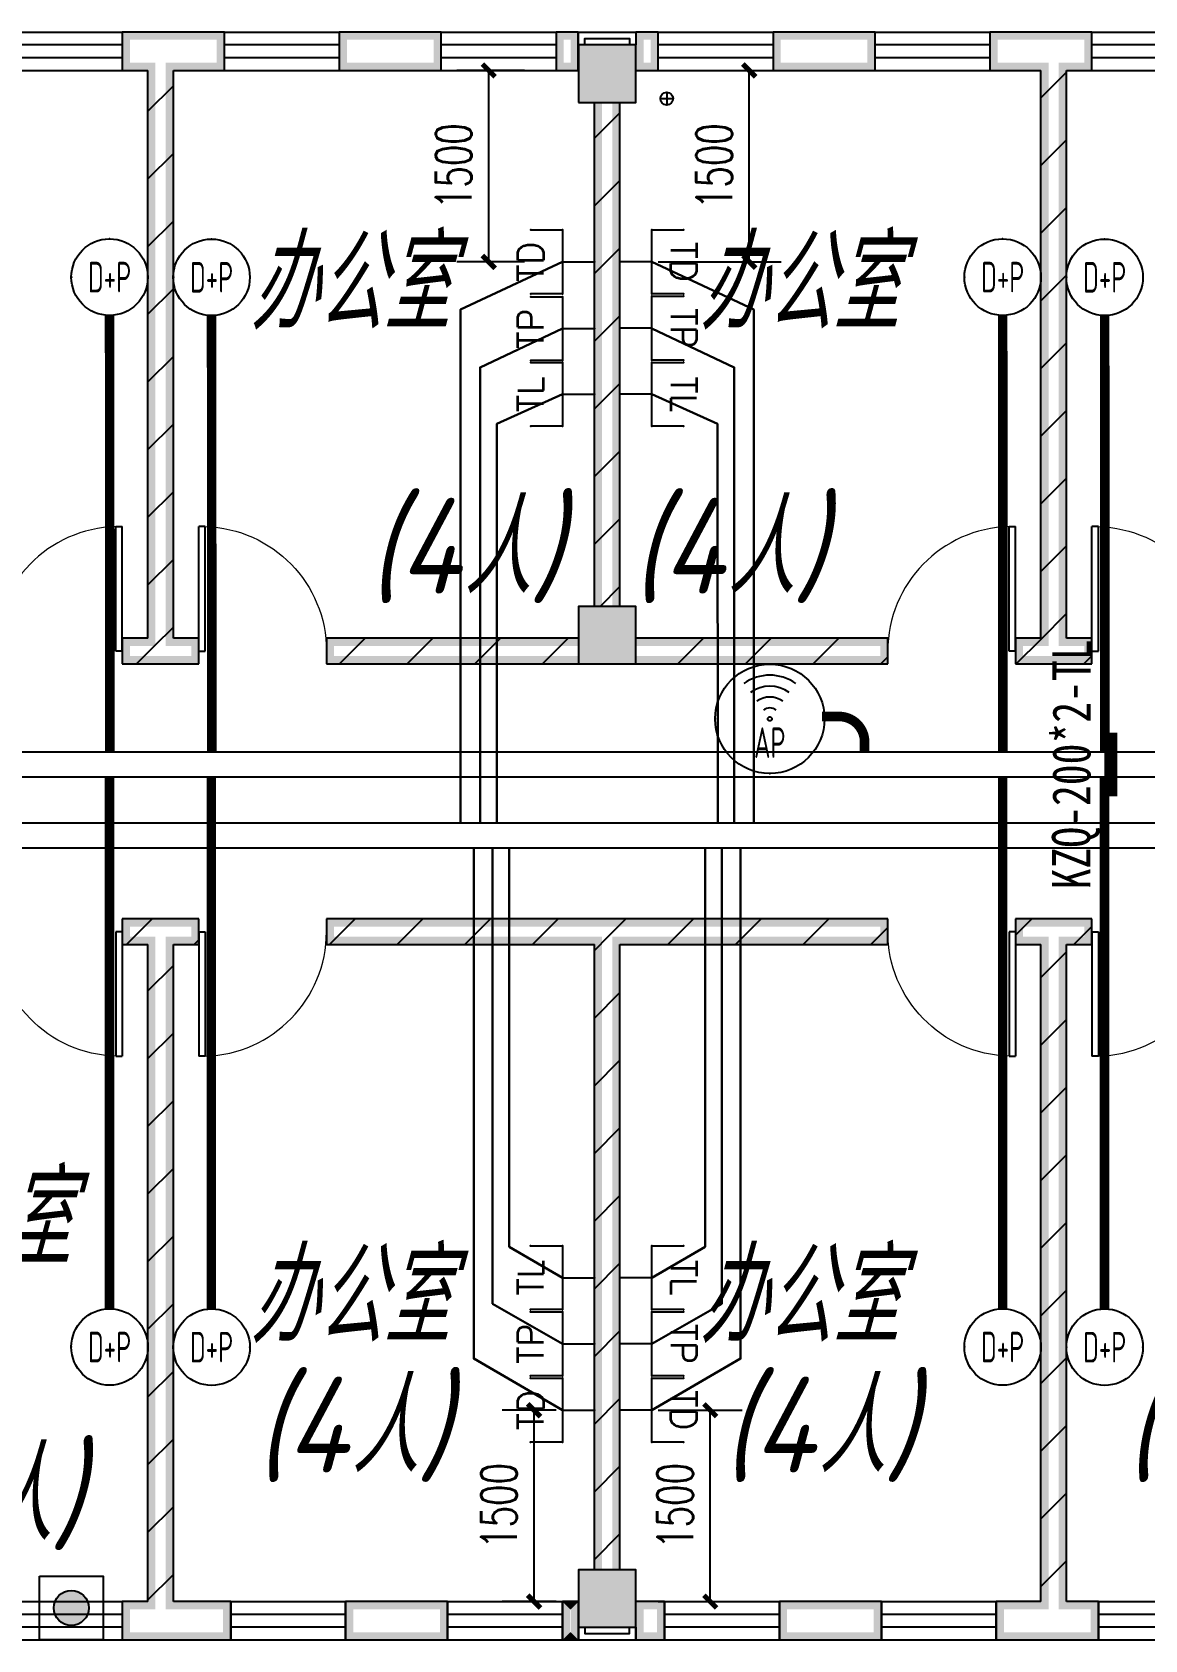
# Model space of a CAD drawing. Extents: x 1241380 to 1952554, y 1012187 to 1766051.
# Drawn here: x 1640358 to 1649079, y 1104713 to 1117313 of the extents above; entities that cross this region are included whole.
import ezdxf
from ezdxf.enums import TextEntityAlignment as Align

# ---------------------------------------------------------------- set-up
doc = ezdxf.new("R2010")
doc.units = 0
for name, color, linetype in [('1-建筑底图', 8, 'Continuous'), ('CABLETRAY_PDS', 4, 'Continuous'), ('EQUIP-通讯', 3, 'Continuous'), ('PUB_HATCH', 8, 'Continuous'), ('TEL_DIM', 3, 'Continuous'), ('WIRE-综合布线', 5, 'Continuous'), ('光纤点位', 3, 'Continuous'), ('内网桥架', 1, 'Continuous'), ('填充', 8, 'Continuous'), ('抗震支吊架', 2, 'Continuous'), ('排水', 153, 'Continuous'), ('红机电话', 3, 'Continuous'), ('蓝机电话', 3, 'Continuous')]:
    doc.layers.add(name, color=color, linetype=linetype)
doc.layers.add('内网线路', color=1, linetype='Continuous', lineweight=30)
doc.styles.add('_TEL_ATTDEF', font='GBENOR', dxfattribs={"width": 0.8, "height": 3, "bigfont": 'GBCBIG'})
doc.styles.add('_TEL_DIM', font='SIMPLEX', dxfattribs={"width": 0.8, "height": 3.5, "bigfont": 'HZTXT'})
doc.styles.add('A_DIM_T3', font='SIMPLEX', dxfattribs={"width": 0.7, "bigfont": 'HZ'})
doc.styles.add('kzcad', font='', dxfattribs={"width": 0.8})
doc.styles.get("Standard").update_dxf_attribs({"font": 'gbeitc.shx', "bigfont": 'gbcbig.shx'})
doc.styles.get('kzcad').set_extended_font_data('SimSun')
doc.linetypes.add('JIEDI', pattern='A,1.25,-0.25,0.25,-0.25,0.625,["/",Standard,S=0.6,R=0,X=0,Y=-0.3],0.625,-0.25,0.25,-0.25', length=4)
doc.dimstyles.new('_TCH_ARCH&&100', dxfattribs={"dimtxt": 280, "dimasz": 100, "dimexe": 250, "dimexo": 300, "dimgap": 135, "dimtad": 1, "dimdec": 0, "dimzin": 0, "dimdsep": 46, "dimtxsty": 'A_DIM_T3', "dimblk": 'ARCHTICK', "dimcen": 0.09, "dimclrt": 7, "dimazin": 2, "dimtfac": 1, "dimtdec": 0, "dimtix": 1, "dimtmove": 2, "dimatfit": 3, "dimfxl": 100, "dimtolj": 1, "dimtzin": 0, "dimarcsym": 0})
pattern_1 = [(45, (933820.03, 485085.73), (-265.16515, 265.16515), [])]

# ---------------------------------------------------------------- blocks, each defined once
blk = doc.blocks.new('ng')
at = {"layer": '排水'}
for p, q in [((345991, 781358), (346091, 781358)), ((346041, 781408), (346041, 781308))]:
    blk.add_line(p, q, dxfattribs=at)
blk.add_circle((346041, 781358), 50, dxfattribs=at)
blk = doc.blocks.new('雨水管')
at = {"layer": '排水'}
blk.add_blockref('ng', (655234, -48837), dxfattribs=at)
blk = doc.blocks.new('xfjyc')
at = {"layer": '填充'}
h = blk.add_hatch(color=1, dxfattribs=at)
h.dxf.hatch_style = 1
edge = h.paths.add_edge_path()
edge.add_arc((250, 250), 137, 0, 360)
blk.add_lwpolyline([(0, 500), (500, 500), (500, 0), (0, 0)], close=True)
at = {"color": 1}
blk.add_circle((250, 250), 137, dxfattribs=at)
blk = doc.blocks.new('$WINLIB2D$00000001')
at = {"color": 0}
for points in [[(-0.5, 0.5), (-0.5, -0.5)], [(-0.5, 0.5), (0.5, 0.5)], [(0.5, -0.5), (0.5, 0.5)], [(0.5, 0.1667), (-0.5, 0.1667)], [(0.5, -0.1667), (-0.5, -0.1667)], [(-0.5, -0.5), (0.5, -0.5)]]:
    blk.add_lwpolyline(points, dxfattribs=at)
blk = doc.blocks.new('$DorLib2D$00000001')
at = {"color": 0}
for p, q in [((0.45, 0.975), (0.5, 0.975)), ((0.45, 0), (0.45, 0.975)), ((0.5, 0), (0.5, 0.975)), ((0.5, 0), (0.45, 0))]:
    blk.add_line(p, q, dxfattribs=at)
at = {"color": 0, "lineweight": 13}
blk.add_arc((0.475, 0), 0.975, 91.4693, 180, dxfattribs=at)
blk = doc.blocks.new('_FZH')
blk.add_lwpolyline([(-0.5, -0.5), (0.5, -0.5), (0.5, 0.5), (-0.5, 0.5)], close=True)
at = {"layer": 'PUB_HATCH'}
blk.add_solid([(-0.5, -0.5), (0.5, -0.5), (-0.5, 0.5), (0.5, 0.5)], dxfattribs=at)
blk = doc.blocks.new('1-二层建筑底图')
at = {"layer": '1-建筑底图'}
for points in [[(1641365, 1162521), (1641065, 1162521), (1641125, 1162461), (1641365, 1162461)], [(1641065, 1162521), (1641065, 1162221), (1641125, 1162281), (1641125, 1162461)], [(1641865, 1162521), (1641365, 1162521), (1641365, 1162461), (1641805, 1162461)], [(1641865, 1162221), (1641865, 1162521), (1641805, 1162461), (1641805, 1162281)], [(1643565, 1162521), (1642765, 1162521), (1642825, 1162461), (1643505, 1162461)], [(1642765, 1162521), (1642765, 1162221), (1642825, 1162281), (1642825, 1162461)], [(1643565, 1162221), (1643565, 1162521), (1643505, 1162461), (1643505, 1162281)], [(1644639, 1162521), (1644465, 1162521), (1644525, 1162461), (1644579, 1162461)], [(1644465, 1162521), (1644465, 1162221), (1644525, 1162281), (1644525, 1162461)], [(1644639, 1162221), (1644639, 1162521), (1644579, 1162461), (1644579, 1162281)], [(1645265, 1162521), (1645090, 1162521), (1645150, 1162461), (1645205, 1162461)], [(1645090, 1162421), (1645090, 1162421), (1645090, 1162221), (1645150, 1162281), (1645150, 1162461), (1645090, 1162521)], [(1645265, 1162221), (1645265, 1162521), (1645205, 1162461), (1645205, 1162281)], [(1646965, 1162521), (1646165, 1162521), (1646225, 1162461), (1646905, 1162461)], [(1646165, 1162521), (1646165, 1162221), (1646225, 1162281), (1646225, 1162461)], [(1646965, 1162221), (1646965, 1162521), (1646905, 1162461), (1646905, 1162281)], [(1648365, 1162521), (1647865, 1162521), (1647925, 1162461), (1648365, 1162461)], [(1647865, 1162521), (1647865, 1162221), (1647925, 1162281), (1647925, 1162461)], [(1648665, 1162521), (1648365, 1162521), (1648365, 1162461), (1648605, 1162461)], [(1648665, 1162221), (1648665, 1162521), (1648605, 1162461), (1648605, 1162281)], [(1645090, 1162421), (1644640, 1162421), (1644700, 1162361), (1645030, 1162361)], [(1644640, 1162421), (1644640, 1161971), (1644700, 1162031), (1644700, 1162361)], [(1645090, 1161971), (1645090, 1162421), (1645030, 1162361), (1645030, 1162031)], [(1641065, 1162221), (1641265, 1162221), (1641325, 1162281), (1641125, 1162281)], [(1641265, 1157771), (1641265, 1162221), (1641325, 1162281), (1641325, 1157711)], [(1641465, 1162221), (1641865, 1162221), (1641805, 1162281), (1641405, 1162281)], [(1641465, 1157771), (1641465, 1162221), (1641405, 1162281), (1641405, 1157711)], [(1642765, 1162221), (1643565, 1162221), (1643505, 1162281), (1642825, 1162281)], [(1644465, 1162221), (1644639, 1162221), (1644579, 1162281), (1644525, 1162281)], [(1645090, 1162221), (1645090, 1162221), (1645265, 1162221), (1645205, 1162281), (1645150, 1162281)], [(1646165, 1162221), (1646965, 1162221), (1646905, 1162281), (1646225, 1162281)], [(1647865, 1162221), (1648265, 1162221), (1648325, 1162281), (1647925, 1162281)], [(1648265, 1157771), (1648265, 1162221), (1648325, 1162281), (1648325, 1157711)], [(1648465, 1162221), (1648665, 1162221), (1648605, 1162281), (1648405, 1162281)], [(1648465, 1157771), (1648465, 1162221), (1648405, 1162281), (1648405, 1157711)], [(1644640, 1161971), (1645090, 1161971), (1645030, 1162031), (1644700, 1162031)], [(1644825, 1161971), (1644765, 1161971), (1644765, 1158021), (1644825, 1158021)], [(1644965, 1161971), (1644905, 1161971), (1644905, 1158021), (1644965, 1158021)], [(1645090, 1158021), (1644640, 1158021), (1644700, 1157961), (1645030, 1157961)], [(1644640, 1158021), (1644640, 1157571), (1644700, 1157631), (1644700, 1157961)], [(1645090, 1157571), (1645090, 1158021), (1645030, 1157961), (1645030, 1157631)], [(1641265, 1157771), (1641065, 1157771), (1641125, 1157711), (1641325, 1157711)], [(1641065, 1157771), (1641065, 1157571), (1641125, 1157631), (1641125, 1157711)], [(1641665, 1157771), (1641465, 1157771), (1641405, 1157711), (1641605, 1157711)], [(1641665, 1157571), (1641665, 1157771), (1641605, 1157711), (1641605, 1157631)], [(1644640, 1157711), (1644640, 1157771), (1642665, 1157771), (1642725, 1157711)], [(1642665, 1157771), (1642665, 1157571), (1642725, 1157631), (1642725, 1157711)], [(1645090, 1157771), (1645090, 1157711), (1647005, 1157711), (1647065, 1157771)], [(1647065, 1157571), (1647065, 1157771), (1647005, 1157711), (1647005, 1157631)], [(1648265, 1157771), (1648065, 1157771), (1648125, 1157711), (1648325, 1157711)], [(1648065, 1157771), (1648065, 1157571), (1648125, 1157631), (1648125, 1157711)], [(1648665, 1157771), (1648465, 1157771), (1648405, 1157711), (1648605, 1157711)], [(1648665, 1157571), (1648665, 1157771), (1648605, 1157711), (1648605, 1157631)], [(1641065, 1157571), (1641365, 1157571), (1641365, 1157631), (1641125, 1157631)], [(1641365, 1157571), (1641665, 1157571), (1641605, 1157631), (1641365, 1157631)], [(1644640, 1157571), (1644640, 1157631), (1642725, 1157631), (1642665, 1157571)], [(1644640, 1157571), (1645090, 1157571), (1645030, 1157631), (1644700, 1157631)], [(1645090, 1157631), (1645090, 1157571), (1647065, 1157571), (1647005, 1157631)], [(1648065, 1157571), (1648365, 1157571), (1648365, 1157631), (1648125, 1157631)], [(1648365, 1157571), (1648665, 1157571), (1648605, 1157631), (1648365, 1157631)], [(1641365, 1155571), (1641065, 1155571), (1641125, 1155511), (1641365, 1155511)], [(1641065, 1155571), (1641065, 1155371), (1641125, 1155431), (1641125, 1155511)], [(1641665, 1155571), (1641365, 1155571), (1641365, 1155511), (1641605, 1155511)], [(1641665, 1155371), (1641665, 1155571), (1641605, 1155511), (1641605, 1155431)], [(1644865, 1155571), (1642665, 1155571), (1642725, 1155511), (1644865, 1155511)], [(1642665, 1155571), (1642665, 1155371), (1642725, 1155431), (1642725, 1155511)], [(1647065, 1155571), (1644865, 1155571), (1644865, 1155511), (1647005, 1155511)], [(1647065, 1155371), (1647065, 1155571), (1647005, 1155511), (1647005, 1155431)], [(1648365, 1155571), (1648065, 1155571), (1648125, 1155511), (1648365, 1155511)], [(1648065, 1155571), (1648065, 1155371), (1648125, 1155431), (1648125, 1155511)], [(1648665, 1155571), (1648365, 1155571), (1648365, 1155511), (1648605, 1155511)], [(1648665, 1155371), (1648665, 1155571), (1648605, 1155511), (1648605, 1155431)], [(1641065, 1155371), (1641265, 1155371), (1641325, 1155431), (1641125, 1155431)], [(1641265, 1150221), (1641265, 1155371), (1641325, 1155431), (1641325, 1150161)], [(1641465, 1150221), (1641465, 1155371), (1641405, 1155431), (1641405, 1150161)], [(1641465, 1155371), (1641665, 1155371), (1641605, 1155431), (1641405, 1155431)], [(1642665, 1155371), (1644765, 1155371), (1644825, 1155431), (1642725, 1155431)], [(1644765, 1150471), (1644825, 1150471), (1644825, 1155431), (1644765, 1155371)], [(1644965, 1155371), (1647065, 1155371), (1647005, 1155431), (1644905, 1155431)], [(1644905, 1150471), (1644965, 1150471), (1644965, 1155371), (1644905, 1155431)], [(1648065, 1155371), (1648265, 1155371), (1648325, 1155431), (1648125, 1155431)], [(1648265, 1150221), (1648265, 1155371), (1648325, 1155431), (1648325, 1150161)], [(1648465, 1150221), (1648465, 1155371), (1648405, 1155431), (1648405, 1150161)], [(1648465, 1155371), (1648665, 1155371), (1648605, 1155431), (1648405, 1155431)], [(1645090, 1150471), (1644640, 1150471), (1644700, 1150411), (1645030, 1150411)], [(1644640, 1150471), (1644640, 1150021), (1644700, 1150081), (1644700, 1150411)], [(1645090, 1150021), (1645090, 1150471), (1645030, 1150411), (1645030, 1150081)], [(1641265, 1150221), (1641065, 1150221), (1641125, 1150161), (1641325, 1150161)], [(1641065, 1150221), (1641065, 1149921), (1641125, 1149981), (1641125, 1150161)], [(1641915, 1150221), (1641465, 1150221), (1641405, 1150161), (1641855, 1150161)], [(1641915, 1149921), (1641915, 1150221), (1641855, 1150161), (1641855, 1149981)], [(1643615, 1150221), (1642815, 1150221), (1642875, 1150161), (1643555, 1150161)], [(1642815, 1150221), (1642815, 1149921), (1642875, 1149981), (1642875, 1150161)], [(1643615, 1149921), (1643615, 1150221), (1643555, 1150161), (1643555, 1149981)], [(1644640, 1150221), (1644515, 1150221), (1644575, 1150161), (1644580, 1150161)], [(1644515, 1150221), (1644515, 1149921), (1644575, 1149981), (1644575, 1150161)], [(1644640, 1149921), (1644640, 1150221), (1644580, 1150161), (1644580, 1149981)], [(1645090, 1150221), (1645090, 1150221), (1645150, 1150161), (1645255, 1150161), (1645315, 1150221)], [(1645090, 1150221), (1645090, 1150021), (1645090, 1150021), (1645090, 1149921), (1645150, 1149981), (1645150, 1150161)], [(1645315, 1149921), (1645315, 1150221), (1645255, 1150161), (1645255, 1149981)], [(1647015, 1150221), (1646215, 1150221), (1646275, 1150161), (1646955, 1150161)], [(1646215, 1150221), (1646215, 1149921), (1646275, 1149981), (1646275, 1150161)], [(1647015, 1149921), (1647015, 1150221), (1646955, 1150161), (1646955, 1149981)], [(1648265, 1150221), (1647915, 1150221), (1647975, 1150161), (1648325, 1150161)], [(1647915, 1150221), (1647915, 1149921), (1647975, 1149981), (1647975, 1150161)], [(1648715, 1150221), (1648465, 1150221), (1648405, 1150161), (1648655, 1150161)], [(1648715, 1149921), (1648715, 1150221), (1648655, 1150161), (1648655, 1149981)], [(1644640, 1150021), (1645090, 1150021), (1645030, 1150081), (1644700, 1150081)], [(1641065, 1149921), (1641365, 1149921), (1641365, 1149981), (1641125, 1149981)], [(1641365, 1149921), (1641915, 1149921), (1641855, 1149981), (1641365, 1149981)], [(1642815, 1149921), (1643615, 1149921), (1643555, 1149981), (1642875, 1149981)], [(1644515, 1149921), (1644640, 1149921), (1644580, 1149981), (1644575, 1149981)], [(1645090, 1149921), (1645315, 1149921), (1645255, 1149981), (1645150, 1149981)], [(1646215, 1149921), (1647015, 1149921), (1646955, 1149981), (1646275, 1149981)], [(1647915, 1149921), (1648365, 1149921), (1648365, 1149981), (1647975, 1149981)], [(1648365, 1149921), (1648715, 1149921), (1648655, 1149981), (1648365, 1149981)]]:
    blk.add_hatch(color=256, dxfattribs=at).paths.add_polyline_path(points)
h = blk.add_hatch(dxfattribs=at)
h.set_pattern_fill('普通砖', color=256, scale=150, style=0)
h.set_pattern_definition(pattern_1)
h.paths.add_polyline_path([(1641365, 1157704), (1641405, 1157711), (1641465, 1157771), (1641465, 1162221), (1641365, 1162321), (1641265, 1162221), (1641265, 1157771), (1641325, 1157711)])
h = blk.add_hatch(dxfattribs=at)
h.set_pattern_fill('普通砖', color=256, scale=150, style=0)
h.set_pattern_definition(pattern_1)
h.paths.add_polyline_path([(1648365, 1157704), (1648405, 1157711), (1648465, 1157771), (1648465, 1162221), (1648365, 1162321), (1648265, 1162221), (1648265, 1157771), (1648325, 1157711)])
h = blk.add_hatch(dxfattribs=at)
h.set_pattern_fill('普通砖', color=256, scale=150, style=0)
h.set_pattern_definition(pattern_1)
h.paths.add_polyline_path([(1644965, 1161971), (1644765, 1161971), (1644765, 1158021), (1644965, 1158021)])
h = blk.add_hatch(dxfattribs=at)
h.set_pattern_fill('普通砖', color=256, scale=150, style=0)
h.set_pattern_definition(pattern_1)
h.paths.add_polyline_path([(1641325, 1157711), (1641265, 1157771), (1641065, 1157771), (1641065, 1157571), (1641365, 1157571), (1641365, 1157704)])
h = blk.add_hatch(dxfattribs=at)
h.set_pattern_fill('普通砖', color=256, scale=150, style=0)
h.set_pattern_definition(pattern_1)
h.paths.add_polyline_path([(1641365, 1157704), (1641365, 1157571), (1641665, 1157571), (1641665, 1157771), (1641465, 1157771), (1641405, 1157711)])
h = blk.add_hatch(dxfattribs=at)
h.set_pattern_fill('普通砖', color=256, scale=150, style=0)
h.set_pattern_definition(pattern_1)
h.paths.add_polyline_path([(1644640, 1157571), (1644640, 1157771), (1642665, 1157771), (1642665, 1157571)])
h = blk.add_hatch(dxfattribs=at)
h.set_pattern_fill('普通砖', color=256, scale=150, style=0)
h.set_pattern_definition(pattern_1)
h.paths.add_polyline_path([(1645090, 1157771), (1645090, 1157571), (1647065, 1157571), (1647065, 1157771)])
h = blk.add_hatch(dxfattribs=at)
h.set_pattern_fill('普通砖', color=256, scale=150, style=0)
h.set_pattern_definition(pattern_1)
h.paths.add_polyline_path([(1648325, 1157711), (1648265, 1157771), (1648065, 1157771), (1648065, 1157571), (1648365, 1157571), (1648365, 1157704)])
h = blk.add_hatch(dxfattribs=at)
h.set_pattern_fill('普通砖', color=256, scale=150, style=0)
h.set_pattern_definition(pattern_1)
h.paths.add_polyline_path([(1648365, 1157704), (1648365, 1157571), (1648665, 1157571), (1648665, 1157771), (1648465, 1157771), (1648405, 1157711)])
h = blk.add_hatch(dxfattribs=at)
h.set_pattern_fill('普通砖', color=256, scale=150, style=0)
h.set_pattern_definition(pattern_1)
h.paths.add_polyline_path([(1641365, 1155438), (1641365, 1155571), (1641065, 1155571), (1641065, 1155371), (1641265, 1155371), (1641325, 1155431)])
h = blk.add_hatch(dxfattribs=at)
h.set_pattern_fill('普通砖', color=256, scale=150, style=0)
h.set_pattern_definition(pattern_1)
h.paths.add_polyline_path([(1641405, 1155431), (1641465, 1155371), (1641665, 1155371), (1641665, 1155571), (1641365, 1155571), (1641365, 1155438)])
h = blk.add_hatch(dxfattribs=at)
h.set_pattern_fill('普通砖', color=256, scale=150, style=0)
h.set_pattern_definition(pattern_1)
h.paths.add_polyline_path([(1644865, 1155438), (1644865, 1155571), (1642665, 1155571), (1642665, 1155371), (1644765, 1155371), (1644825, 1155431)])
h = blk.add_hatch(dxfattribs=at)
h.set_pattern_fill('普通砖', color=256, scale=150, style=0)
h.set_pattern_definition(pattern_1)
h.paths.add_polyline_path([(1644905, 1155431), (1644965, 1155371), (1647065, 1155371), (1647065, 1155571), (1644865, 1155571), (1644865, 1155438)])
h = blk.add_hatch(dxfattribs=at)
h.set_pattern_fill('普通砖', color=256, scale=150, style=0)
h.set_pattern_definition(pattern_1)
h.paths.add_polyline_path([(1648365, 1155438), (1648365, 1155571), (1648065, 1155571), (1648065, 1155371), (1648265, 1155371), (1648325, 1155431)])
h = blk.add_hatch(dxfattribs=at)
h.set_pattern_fill('普通砖', color=256, scale=150, style=0)
h.set_pattern_definition(pattern_1)
h.paths.add_polyline_path([(1648405, 1155431), (1648465, 1155371), (1648665, 1155371), (1648665, 1155571), (1648365, 1155571), (1648365, 1155438)])
h = blk.add_hatch(dxfattribs=at)
h.set_pattern_fill('普通砖', color=256, scale=150, style=0)
h.set_pattern_definition(pattern_1)
h.paths.add_polyline_path([(1641365, 1150121), (1641465, 1150221), (1641465, 1155371), (1641405, 1155431), (1641365, 1155438), (1641325, 1155431), (1641265, 1155371), (1641265, 1150221)])
h = blk.add_hatch(dxfattribs=at)
h.set_pattern_fill('普通砖', color=256, scale=150, style=0)
h.set_pattern_definition(pattern_1)
h.paths.add_polyline_path([(1644765, 1150471), (1644965, 1150471), (1644965, 1155371), (1644905, 1155431), (1644865, 1155438), (1644825, 1155431), (1644765, 1155371)])
h = blk.add_hatch(dxfattribs=at)
h.set_pattern_fill('普通砖', color=256, scale=150, style=0)
h.set_pattern_definition(pattern_1)
h.paths.add_polyline_path([(1648365, 1150121), (1648465, 1150221), (1648465, 1155371), (1648405, 1155431), (1648365, 1155438), (1648325, 1155431), (1648265, 1155371), (1648265, 1150221)])
for p, q in [((1641365, 1162521), (1641065, 1162521)), ((1641065, 1162521), (1641065, 1162221)), ((1641865, 1162521), (1641365, 1162521)), ((1641865, 1162221), (1641865, 1162521)), ((1643565, 1162521), (1642765, 1162521)), ((1642765, 1162521), (1642765, 1162221)), ((1643565, 1162221), (1643565, 1162521)), ((1644639, 1162521), (1644465, 1162521)), ((1644465, 1162521), (1644465, 1162221)), ((1644639, 1162221), (1644639, 1162521)), ((1645265, 1162521), (1645090, 1162521)), ((1645090, 1162521), (1645090, 1162421)), ((1645265, 1162221), (1645265, 1162521)), ((1646965, 1162521), (1646165, 1162521)), ((1646165, 1162521), (1646165, 1162221)), ((1646965, 1162221), (1646965, 1162521)), ((1648365, 1162521), (1647865, 1162521)), ((1647865, 1162521), (1647865, 1162221)), ((1648665, 1162521), (1648365, 1162521)), ((1648665, 1162221), (1648665, 1162521)), ((1641065, 1162221), (1641265, 1162221)), ((1641265, 1157771), (1641265, 1162221)), ((1641465, 1162221), (1641865, 1162221)), ((1641465, 1157771), (1641465, 1162221)), ((1642765, 1162221), (1643565, 1162221)), ((1644465, 1162221), (1644639, 1162221)), ((1645090, 1162221), (1645265, 1162221)), ((1646165, 1162221), (1646965, 1162221)), ((1647865, 1162221), (1648265, 1162221)), ((1648265, 1157771), (1648265, 1162221)), ((1648465, 1162221), (1648665, 1162221)), ((1648465, 1157771), (1648465, 1162221)), ((1644765, 1158021), (1644765, 1161971)), ((1644965, 1158021), (1644965, 1161971)), ((1641265, 1157771), (1641065, 1157771)), ((1641065, 1157771), (1641065, 1157571)), ((1641665, 1157771), (1641465, 1157771)), ((1641665, 1157571), (1641665, 1157771)), ((1644640, 1157771), (1642665, 1157771)), ((1642665, 1157771), (1642665, 1157571)), ((1647065, 1157771), (1645090, 1157771)), ((1647065, 1157571), (1647065, 1157771)), ((1648265, 1157771), (1648065, 1157771)), ((1648065, 1157771), (1648065, 1157571)), ((1648665, 1157771), (1648465, 1157771)), ((1648665, 1157571), (1648665, 1157771)), ((1641065, 1157571), (1641365, 1157571)), ((1641365, 1157571), (1641665, 1157571)), ((1642665, 1157571), (1644640, 1157571)), ((1645090, 1157571), (1647065, 1157571)), ((1648065, 1157571), (1648365, 1157571)), ((1648365, 1157571), (1648665, 1157571)), ((1641365, 1155571), (1641065, 1155571)), ((1641065, 1155571), (1641065, 1155371)), ((1641665, 1155571), (1641365, 1155571)), ((1641665, 1155371), (1641665, 1155571)), ((1644865, 1155571), (1642665, 1155571)), ((1642665, 1155571), (1642665, 1155371)), ((1647065, 1155571), (1644865, 1155571)), ((1647065, 1155371), (1647065, 1155571)), ((1648365, 1155571), (1648065, 1155571)), ((1648065, 1155571), (1648065, 1155371)), ((1648665, 1155571), (1648365, 1155571)), ((1648665, 1155371), (1648665, 1155571)), ((1641065, 1155371), (1641265, 1155371)), ((1641265, 1150221), (1641265, 1155371)), ((1641465, 1150221), (1641465, 1155371)), ((1641465, 1155371), (1641665, 1155371)), ((1642665, 1155371), (1644765, 1155371)), ((1644765, 1150471), (1644765, 1155371)), ((1644965, 1155371), (1647065, 1155371)), ((1644965, 1150471), (1644965, 1155371)), ((1648065, 1155371), (1648265, 1155371)), ((1648265, 1150221), (1648265, 1155371)), ((1648465, 1150221), (1648465, 1155371)), ((1648465, 1155371), (1648665, 1155371)), ((1641265, 1150221), (1641065, 1150221)), ((1641065, 1150221), (1641065, 1149921)), ((1641915, 1150221), (1641465, 1150221)), ((1641915, 1149921), (1641915, 1150221)), ((1643615, 1150221), (1642815, 1150221)), ((1642815, 1150221), (1642815, 1149921)), ((1643615, 1149921), (1643615, 1150221)), ((1644640, 1150221), (1644515, 1150221)), ((1644515, 1150221), (1644515, 1149921)), ((1644640, 1149921), (1644640, 1150221)), ((1645315, 1150221), (1645090, 1150221)), ((1645315, 1149921), (1645315, 1150221)), ((1647015, 1150221), (1646215, 1150221)), ((1646215, 1150221), (1646215, 1149921)), ((1647015, 1149921), (1647015, 1150221)), ((1648265, 1150221), (1647915, 1150221)), ((1647915, 1150221), (1647915, 1149921)), ((1648715, 1150221), (1648465, 1150221)), ((1648715, 1149921), (1648715, 1150221)), ((1645090, 1150021), (1645090, 1149921)), ((1641065, 1149921), (1641365, 1149921)), ((1641365, 1149921), (1641915, 1149921)), ((1642815, 1149921), (1643615, 1149921)), ((1644515, 1149921), (1644640, 1149921)), ((1645090, 1149921), (1645315, 1149921)), ((1646215, 1149921), (1647015, 1149921)), ((1647915, 1149921), (1648365, 1149921)), ((1648365, 1149921), (1648715, 1149921))]:
    blk.add_line(p, q, dxfattribs=at)
for points in [[(1644640, 1162421), (1644640, 1162521), (1645090, 1162521), (1645090, 1162421)], [(1644690, 1162421), (1644690, 1162471), (1645040, 1162471), (1645040, 1162421)], [(1644640, 1150021), (1644640, 1149921), (1645090, 1149921), (1645090, 1150021)], [(1644690, 1150021), (1644690, 1149971), (1645040, 1149971), (1645040, 1150021)]]:
    blk.add_lwpolyline(points, dxfattribs=at)
for name, p in [('雨水管', (644057, 429479)), ('xfjyc', (1640415, 1149921))]:
    blk.add_blockref(name, p, dxfattribs=at)
for name, p, xscale, yscale, zscale in [('$WINLIB2D$00000001', (1640615, 1162371), 900, -300, 900), ('$WINLIB2D$00000001', (1642315, 1162371), 900, -300, 900), ('$WINLIB2D$00000001', (1644015, 1162371), 900, -300, 900), ('$WINLIB2D$00000001', (1645715, 1162371), 900, -300, 900), ('$WINLIB2D$00000001', (1647415, 1162371), 900, -300, 900), ('$WINLIB2D$00000001', (1649115, 1162371), 900, -300, 900), ('$DorLib2D$00000001', (1640565, 1157671), 1000, 1000, 1000), ('$DorLib2D$00000001', (1642165, 1157671), -1000, 1000, -1000), ('$DorLib2D$00000001', (1647565, 1157671), 1000, 1000, 1000), ('$DorLib2D$00000001', (1649165, 1157671), -1000, 1000, -1000), ('$DorLib2D$00000001', (1640565, 1155471), 1000, -1000, 1000), ('$DorLib2D$00000001', (1642165, 1155471), -1000, -1000, -1000), ('$DorLib2D$00000001', (1647565, 1155471), 1000, -1000, 1000), ('$DorLib2D$00000001', (1649165, 1155471), -1000, -1000, -1000)]:
    blk.add_blockref(name, p, dxfattribs=dict(at, xscale=xscale, yscale=yscale, zscale=zscale))
for name, p, xscale, yscale, zscale, rotation in [('_FZH', (1644865, 1162196), 449.9999995146645, 449.9999995146645, 449.9999995146645, 359.9999999772178), ('_FZH', (1644865, 1157796), 449.9999994899845, 449.9999994899845, 449.9999994899845, 359.9999999772327), ('_FZH', (1644865, 1150246), 449.9999994899845, 449.9999994899845, 449.9999994899845, 359.9999999772327), ('$WINLIB2D$00000001', (1639765, 1150071), -2600, 300, -2600, 180), ('$WINLIB2D$00000001', (1642365, 1150071), -900, -300, -900, 180), ('$WINLIB2D$00000001', (1644065, 1150071), -900, -300, -900, 180), ('$WINLIB2D$00000001', (1645765, 1150071), -900, -300, -900, 180), ('$WINLIB2D$00000001', (1647465, 1150071), -900, -300, -900, 180), ('$WINLIB2D$00000001', (1649165, 1150071), -900, -300, -900, 180.0000000009165)]:
    blk.add_blockref(name, p, dxfattribs=dict(at, xscale=xscale, yscale=yscale, zscale=zscale, rotation=rotation))
for s, height, p in [('办公室', 723.4, (1642060, 1160192)), ('办公室', 723.4, (1645582, 1160192)), (')', 750, (1644263, 1158120)), (')', 750, (1646328, 1158120)), ('(4', 750, (1642986, 1158120)), ('人', 723, (1643736, 1158120)), ('(4', 750, (1645052, 1158120)), ('人', 723, (1645802, 1158120)), ('办公室', 723.4, (1639090, 1152861)), ('办公室', 723.4, (1642060, 1152251)), ('办公室', 723.4, (1645582, 1152251)), ('(4', 750, (1642104, 1151232)), ('人', 723, (1642854, 1151232)), (')', 750, (1643381, 1151232)), ('(4', 750, (1645764, 1151232)), ('人', 723, (1646514, 1151232)), (')', 750, (1647040, 1151232)), ('(4', 750, (1648922, 1151232)), (')', 750, (1640506, 1150698)), ('人', 723, (1639979, 1150698))]:
    blk.add_text(s, height=height, dxfattribs=at).set_placement(p)
blk = doc.blocks.new('$equip_U$00000080(win7-PC-wzy)')
blk.add_circle((0, 0.5), 0.5)
for p in [(0, 0.999), (-0.5, 0.5), (0.5, 0.5)]:
    blk.add_point(p)
at = {"color": 7, "style": '_TEL_DIM', "width": 0.7}
blk.add_attdef('$TEXT$', text='', height=0.4, dxfattribs=at).set_placement((0, 0.5), align=Align.MIDDLE_CENTER)
at = {"color": 7, "style": '_TEL_DIM', "flags": 1}
for tag in ['A', 'REMARK']:
    blk.add_attdef(tag, text='', height=0.00002, dxfattribs=at).set_placement((0, 0), align=Align.MIDDLE_CENTER)
blk = doc.blocks.new('$equip_U$00000091(win7-PC-wzy)')
for radius in [0.714, 0.0272]:
    blk.add_circle((0, 0), radius)
for radius in [0.571, 0.428, 0.285, 0.143]:
    blk.add_arc((0, 0), radius, 53.7049, 126.2951)
for p in [(0, 0.714), (-0.714, 0), (0.714, 0), (0, -0.714)]:
    blk.add_point(p)
at = {"color": 7, "style": '_TEL_DIM', "flags": 1}
for tag in ['A', 'REMARK']:
    blk.add_attdef(tag, text='', height=0.00002, dxfattribs=at).set_placement((0, 0), align=Align.MIDDLE_CENTER)
at = {"color": 7, "style": '_TEL_DIM', "width": 0.7}
blk.add_attdef('$TEXT$', text='', height=0.4, dxfattribs=at).set_placement((0, -0.31), align=Align.MIDDLE_CENTER)
blk = doc.blocks.new('$equip$00001867')
for p, q in [((-0.5, 0.499), (-0.5, 0.999)), ((0.5, 0.999), (0.5, 0.499)), ((0.5, 0.499), (-0.5, 0.499)), ((0, 0.5), (0, 0))]:
    blk.add_line(p, q)
for p in [(-0.5, 0.999), (0.5, 0.999), (-0.5, 0.499), (0.5, 0.499), (0, 0)]:
    blk.add_point(p)
at = {"color": 7, "style": '_TEL_DIM'}
blk.add_attdef('$TEXT$', text='', height=0.4, dxfattribs=at).set_placement((0, 0.999), align=Align.MIDDLE_CENTER)
at = {"color": 7, "style": '_TEL_DIM', "flags": 1}
blk.add_attdef('A', text='', height=0.00002, dxfattribs=at).set_placement((0, 0), align=Align.MIDDLE_CENTER)
blk = doc.blocks.new('$equip$00002670')
for p, q in [((-0.5, 0.499), (-0.5, 0.999)), ((0.5, 0.999), (0.5, 0.499)), ((0.5, 0.499), (-0.5, 0.499)), ((0, 0.5), (0, 0))]:
    blk.add_line(p, q)
for p in [(-0.5, 0.999), (0.5, 0.999), (-0.5, 0.499), (0.5, 0.499), (0, 0)]:
    blk.add_point(p)
at = {"color": 7, "style": '_TEL_DIM'}
blk.add_attdef('$TEXT$', text='', height=0.4, dxfattribs=at).set_placement((0, 0.999), align=Align.MIDDLE_CENTER)
at = {"color": 7, "style": '_TEL_DIM', "flags": 1}
blk.add_attdef('A', text='', height=0.000025, dxfattribs=at).set_placement((0, 0), align=Align.MIDDLE_CENTER)
blk = doc.blocks.new('_ArchTick')
at = {"color": 0, "linetype": 'ByBlock', "const_width": 0.4}
blk.add_lwpolyline([(-0.5, -0.5), (0.5, 0.5)], dxfattribs=at)
blk = doc.blocks.new('*D377')
at = {"layer": 'Defpoints', "color": 0}
for p in [(1644292, 1106513), (1644765, 1106513), (1644765, 1105013)]:
    blk.add_point(p, dxfattribs=at)
at = {"layer": 'TEL_DIM', "color": 0, "lineweight": -2, "transparency": 16777216}
for p, q in [((1644465, 1106513), (1644042, 1106513)), ((1644292, 1105013), (1644292, 1106513)), ((1644465, 1105013), (1644042, 1105013))]:
    blk.add_line(p, q, dxfattribs=at)
at = {"layer": 'TEL_DIM', "color": 0, "lineweight": -2, "transparency": 16777216, "xscale": 100, "yscale": 100, "zscale": 100}
for p, rotation in [((1644292, 1106513), 90), ((1644292, 1105013), 270)]:
    blk.add_blockref('_ArchTick', p, dxfattribs=dict(at, rotation=rotation))
at = {"layer": 'TEL_DIM', "color": 7, "transparency": 16777216, "insert": (1644017, 1105763), "char_height": 280, "attachment_point": 5, "rotation": 90, "style": 'A_DIM_T3'}
blk.add_mtext('\\A1;1500', dxfattribs=at)
blk = doc.blocks.new('*D378')
at = {"layer": 'Defpoints', "color": 0}
for p in [(1644965, 1106513), (1645673, 1106513), (1644965, 1105013)]:
    blk.add_point(p, dxfattribs=at)
at = {"layer": 'TEL_DIM', "color": 0, "lineweight": -2, "transparency": 16777216}
for p, q in [((1645265, 1106513), (1645923, 1106513)), ((1645673, 1105013), (1645673, 1106513)), ((1645265, 1105013), (1645923, 1105013))]:
    blk.add_line(p, q, dxfattribs=at)
at = {"layer": 'TEL_DIM', "color": 0, "lineweight": -2, "transparency": 16777216, "xscale": 100, "yscale": 100, "zscale": 100}
for p, rotation in [((1645673, 1106513), 90), ((1645673, 1105013), 270)]:
    blk.add_blockref('_ArchTick', p, dxfattribs=dict(at, rotation=rotation))
at = {"layer": 'TEL_DIM', "color": 7, "transparency": 16777216, "insert": (1645398, 1105763), "char_height": 280, "attachment_point": 5, "rotation": 90, "style": 'A_DIM_T3'}
blk.add_mtext('\\A1;1500', dxfattribs=at)
blk = doc.blocks.new('*D411')
at = {"layer": 'Defpoints', "color": 0}
for p in [(1644965, 1117013), (1645979, 1117013), (1644965, 1115513)]:
    blk.add_point(p, dxfattribs=at)
at = {"layer": 'TEL_DIM', "color": 0, "lineweight": -2, "transparency": 16777216}
for p, q in [((1645265, 1117013), (1646229, 1117013)), ((1645979, 1115513), (1645979, 1117013)), ((1645265, 1115513), (1646229, 1115513))]:
    blk.add_line(p, q, dxfattribs=at)
at = {"layer": 'TEL_DIM', "color": 0, "lineweight": -2, "transparency": 16777216, "xscale": 100, "yscale": 100, "zscale": 100}
for p, rotation in [((1645979, 1117013), 90), ((1645979, 1115513), 270)]:
    blk.add_blockref('_ArchTick', p, dxfattribs=dict(at, rotation=rotation))
at = {"layer": 'TEL_DIM', "color": 7, "transparency": 16777216, "insert": (1645704, 1116263), "char_height": 280, "attachment_point": 5, "rotation": 90, "style": 'A_DIM_T3'}
blk.add_mtext('\\A1;1500', dxfattribs=at)
blk = doc.blocks.new('*D412')
at = {"layer": 'Defpoints', "color": 0}
for p in [(1643937, 1117013), (1644516, 1117013), (1644516, 1115513)]:
    blk.add_point(p, dxfattribs=at)
at = {"layer": 'TEL_DIM', "color": 0, "lineweight": -2, "transparency": 16777216}
for p, q in [((1644216, 1117013), (1643687, 1117013)), ((1643937, 1115513), (1643937, 1117013)), ((1644216, 1115513), (1643687, 1115513))]:
    blk.add_line(p, q, dxfattribs=at)
at = {"layer": 'TEL_DIM', "color": 0, "lineweight": -2, "transparency": 16777216, "xscale": 100, "yscale": 100, "zscale": 100}
for p, rotation in [((1643937, 1117013), 90), ((1643937, 1115513), 270)]:
    blk.add_blockref('_ArchTick', p, dxfattribs=dict(at, rotation=rotation))
at = {"layer": 'TEL_DIM', "color": 7, "transparency": 16777216, "insert": (1643662, 1116263), "char_height": 280, "attachment_point": 5, "rotation": 90, "style": 'A_DIM_T3'}
blk.add_mtext('\\A1;1500', dxfattribs=at)

msp = doc.modelspace()

# ---------------------------------------------------------------- linework, layer by layer
at = {"layer": 'CABLETRAY_PDS'}
for p, q in [((1628205, 1111674.2), (1674615, 1111674.2)), ((1674615, 1111474.2), (1628205, 1111474.2))]:
    msp.add_line(p, q, dxfattribs=at)
at = {"layer": 'WIRE-综合布线', "linetype": 'Continuous', "const_width": 75}
for points in [[(1640967.2, 1111674.2), (1640965.3, 1115093.6)], [(1641766.6, 1111674.2), (1641764.7, 1115092.3)], [(1647967.2, 1111674.2), (1647965.3, 1115093.6)], [(1648766.6, 1111674.2), (1648764.7, 1115092.3)], [(1646549.9, 1111950), (1646683, 1111950)], [(1646883, 1111674.2), (1646883, 1111750)], [(1640965.3, 1107307.7), (1640965.3, 1111474.2)], [(1641762.6, 1107297.3), (1641762.6, 1111474.2)], [(1647965.3, 1107307.7), (1647965.3, 1111474.2)], [(1648762.6, 1107297.3), (1648762.6, 1111474.2)]]:
    msp.add_lwpolyline(points, dxfattribs=at)
msp.add_lwpolyline([(1646883, 1111750, 0.4142136), (1646683, 1111950)], format="xyb", dxfattribs=at)
at = {"layer": '内网桥架'}
for p, q in [((1636220.8, 1111117.3), (1673987.6, 1111117.3)), ((1673987.6, 1110917.3), (1636220.8, 1110917.3))]:
    msp.add_line(p, q, dxfattribs=at)
at = {"layer": '内网线路'}
for points in [[(1644515.6, 1115513.3), (1643715.5, 1115139.1), (1643715.5, 1111117.3)], [(1645214.1, 1115513.3), (1646014.4, 1115139.5), (1646014.4, 1111117.3)], [(1644515.6, 1114989.6), (1643868.5, 1114685.7), (1643868.5, 1111117.3)], [(1645214.3, 1114989.6), (1645861.6, 1114686), (1645861.6, 1111117.3)], [(1644515.6, 1114475), (1643999.6, 1114242.8), (1643999.6, 1111117.3)], [(1645214.6, 1114475), (1645730.7, 1114243), (1645732.1, 1111117.3)], [(1644515.5, 1106513.3), (1643818.9, 1106917.6), (1643818.9, 1110917.3)], [(1644515.5, 1107033.3), (1643966.6, 1107347.5), (1643966.6, 1110917.3)], [(1644515.5, 1107551.6), (1644097.6, 1107794.6), (1644097.6, 1110917.3)], [(1645214.5, 1107551.6), (1645632.4, 1107794.6), (1645632.4, 1110917.3)], [(1645214.5, 1107033.3), (1645763.4, 1107347.5), (1645763.4, 1110917.3)], [(1645214.5, 1106513.3), (1645911, 1106917.6), (1645911, 1110917.3)]]:
    msp.add_lwpolyline(points, dxfattribs=at)
at = {"layer": '抗震支吊架', "color": 2, "const_width": 100}
msp.add_lwpolyline([(1648812.9, 1111324.2), (1648812.9, 1111824.2)], dxfattribs=at)

# ---------------------------------------------------------------- block references
at = {"layer": '1-建筑底图', "linetype": 'JIEDI'}
msp.add_blockref('1-二层建筑底图', (0, -45207.9), dxfattribs=at)
at = {"layer": 'EQUIP-通讯', "linetype": 'JIEDI'}
ref = msp.add_blockref('$equip_U$00000080(win7-PC-wzy)', (1641265, 1115393.3), dxfattribs=dict(at, xscale=600, yscale=600, zscale=600, rotation=90))
ref.add_attrib('$TEXT$', 'D+P', dxfattribs={"layer": '0', "color": 7, "height": 240, "style": '_TEL_ATTDEF', "width": 0.7}).set_placement((1640965.3, 1115393.3), align=Align.MIDDLE_CENTER)
ref = msp.add_blockref('$equip_U$00000080(win7-PC-wzy)', (1642064.4, 1115392), dxfattribs=dict(at, xscale=600, yscale=600, zscale=600, rotation=90))
ref.add_attrib('$TEXT$', 'D+P', dxfattribs={"layer": '0', "color": 7, "height": 240, "style": '_TEL_ATTDEF', "width": 0.7}).set_placement((1641764.7, 1115392), align=Align.MIDDLE_CENTER)
ref = msp.add_blockref('$equip_U$00000080(win7-PC-wzy)', (1648265, 1115393.3), dxfattribs=dict(at, xscale=600, yscale=600, zscale=600, rotation=90))
ref.add_attrib('$TEXT$', 'D+P', dxfattribs={"layer": '0', "color": 7, "height": 240, "style": '_TEL_ATTDEF', "width": 0.7}).set_placement((1647965.3, 1115393.3), align=Align.MIDDLE_CENTER)
ref = msp.add_blockref('$equip_U$00000080(win7-PC-wzy)', (1649064.4, 1115392), dxfattribs=dict(at, xscale=600, yscale=600, zscale=600, rotation=90))
ref.add_attrib('$TEXT$', 'D+P', dxfattribs={"layer": '0', "color": 7, "height": 240, "style": '_TEL_ATTDEF', "width": 0.7}).set_placement((1648764.7, 1115392), align=Align.MIDDLE_CENTER)
ref = msp.add_blockref('$equip_U$00000091(win7-PC-wzy)', (1646140, 1111931.2), dxfattribs=dict(at, xscale=600, yscale=600, zscale=600))
ref.add_attrib('$TEXT$', 'AP', dxfattribs={"layer": '0', "color": 7, "height": 240, "style": '_TEL_ATTDEF', "width": 0.7}).set_placement((1646140, 1111744.9), align=Align.MIDDLE_CENTER)
ref = msp.add_blockref('$equip_U$00000080(win7-PC-wzy)', (1640965.3, 1106708.6), dxfattribs=dict(at, xscale=600, yscale=600, zscale=600))
ref.add_attrib('$TEXT$', 'D+P', dxfattribs={"layer": '0', "color": 7, "height": 240, "style": '_TEL_ATTDEF', "width": 0.7}).set_placement((1640965.3, 1107008.3), align=Align.MIDDLE_CENTER)
ref = msp.add_blockref('$equip_U$00000080(win7-PC-wzy)', (1641764.7, 1106707.3), dxfattribs=dict(at, xscale=600, yscale=600, zscale=600))
ref.add_attrib('$TEXT$', 'D+P', dxfattribs={"layer": '0', "color": 7, "height": 240, "style": '_TEL_ATTDEF', "width": 0.7}).set_placement((1641764.7, 1107007), align=Align.MIDDLE_CENTER)
ref = msp.add_blockref('$equip_U$00000080(win7-PC-wzy)', (1647964.7, 1106708.6), dxfattribs=dict(at, xscale=600, yscale=600, zscale=600))
ref.add_attrib('$TEXT$', 'D+P', dxfattribs={"layer": '0', "color": 7, "height": 240, "style": '_TEL_ATTDEF', "width": 0.7}).set_placement((1647964.7, 1107008.3), align=Align.MIDDLE_CENTER)
ref = msp.add_blockref('$equip_U$00000080(win7-PC-wzy)', (1648764.7, 1106707.3), dxfattribs=dict(at, xscale=600, yscale=600, zscale=600))
ref.add_attrib('$TEXT$', 'D+P', dxfattribs={"layer": '0', "color": 7, "height": 240, "style": '_TEL_ATTDEF', "width": 0.7}).set_placement((1648764.7, 1107007), align=Align.MIDDLE_CENTER)
at = {"layer": '光纤点位', "xscale": 500, "yscale": 500, "zscale": 500}
for p, rotation in [((1644765.1, 1115513.3), 90), ((1644965.1, 1115513.3), 270), ((1644765, 1106513.3), 90), ((1644965, 1106513.3), 270)]:
    msp.add_blockref('$equip$00002670', p, dxfattribs=dict(at, rotation=rotation)).add_auto_attribs({'$TEXT$': 'TD'})
at = {"layer": '红机电话', "xscale": 500, "yscale": 500, "zscale": 500}
for p, rotation in [((1644765.1, 1114989.6), 90), ((1644965.1, 1114993.3), 270), ((1644765, 1107033.3), 90), ((1644965, 1107033.3), 270)]:
    msp.add_blockref('$equip$00001867', p, dxfattribs=dict(at, rotation=rotation)).add_auto_attribs({'$TEXT$': 'TP'})
at = {"layer": '蓝机电话', "xscale": 500, "yscale": 500, "zscale": 500}
for p, rotation in [((1644765.1, 1114475), 90), ((1644965.1, 1114475), 270), ((1644765, 1107551.6), 90), ((1644965, 1107551.6), 270)]:
    msp.add_blockref('$equip$00001867', p, dxfattribs=dict(at, rotation=rotation)).add_auto_attribs({'$TEXT$': 'TL'})

# ---------------------------------------------------------------- texts
at = {"layer": '抗震支吊架', "color": 2, "style": 'kzcad', "width": 0.8}
msp.add_text('KZQ-200*2-TL', height=300, rotation=89.88539, dxfattribs=at).set_placement((1648652.9, 1111574.2), align=Align.CENTER)

# ---------------------------------------------------------------- dimensions: what is measured, and where the dimension line sits
at = {"layer": 'TEL_DIM'}
for p1, p2, distance, picture, middle in [((1644515.6, 1115513.3), (1644515.6, 1117013.3), 578.5, '*D412', (1643662, 1116263.3)), ((1644965.1, 1115513.3), (1644965.1, 1117013.3), -1014, '*D411', (1645704, 1116263.3)), ((1644765, 1105013.3), (1644765, 1106513.3), 473.5, '*D377', (1644016.5, 1105763.3)), ((1644965, 1105013.3), (1644965, 1106513.3), -708, '*D378', (1645398, 1105763.3))]:
    dim = msp.add_aligned_dim(p1=p1, p2=p2, distance=distance, dimstyle='_TCH_ARCH&&100', dxfattribs=at)
    dim.commit()
    dim.dimension.update_dxf_attribs({"geometry": picture, "text_midpoint": middle})

doc.saveas('drawing.dxf')
